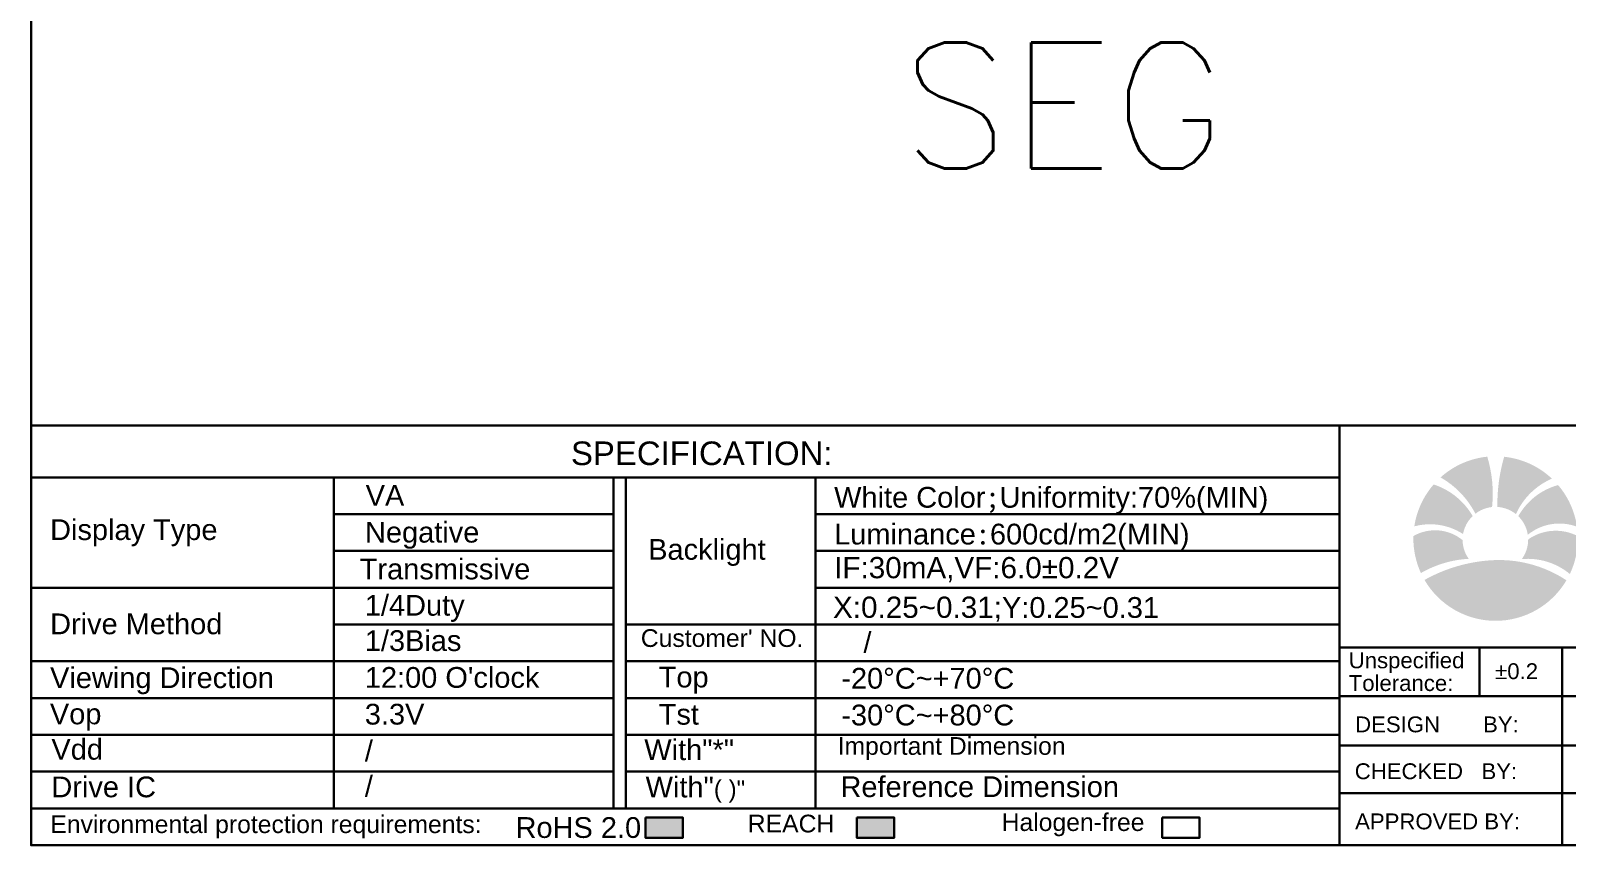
# Model space of a CAD drawing. Header units: millimetres. Extents: x 1946 to 4611, y 2266 to 2855.
# Drawn here: x 3230.6 to 3375.5, y 2610.3 to 2687.1 of the extents above; entities that cross this region are included whole.
import ezdxf
from ezdxf.enums import TextEntityAlignment as Align

# ---------------------------------------------------------------- set-up
doc = ezdxf.new("R2010")
doc.units = ezdxf.units.MM
doc.layers.add('seg', color=3, linetype='Continuous')
doc.layers.add('TEXT', color=7, linetype='Continuous', lineweight=30)
doc.styles.add('Arial', font='arial.ttf')
doc.styles.add('SSSoft_Romans', font='Romans')

# ---------------------------------------------------------------- blocks, each defined once
blk = doc.blocks.new('A$C6D9B0F57')
at = {"layer": 'TEXT'}
h = blk.add_hatch(color=126, dxfattribs=at)
h.set_gradient(color1=(24, 121, 93), color2=(7, 105, 15), tint=1)
h.paths.add_polyline_path([(162.96, 28.17, 0.164265), (154.91, 30.29, 0.110678), (147.9, 28.21, 0.573389)])
h.paths.add_polyline_path([(164.17, 32.6, 0.007615), (164.16, 32.86, 0.277023), (158.9, 32.51, -0.161911), (158.22, 30.42, -0.197285), (163.32, 28.84, 0.111824)])
h.paths.add_polyline_path([(162.07, 38.27, 0.200061), (157.85, 34.97, -0.162967), (158.86, 33, -0.266454), (164.08, 33.85, 0.141922)])
h.paths.add_polyline_path([(161.42, 38.95, 0.164142), (156.35, 41.27, 0.074223), (155.63, 35.95, -0.155454), (157.6, 35.19, -0.187681)])
h.paths.add_polyline_path([(154.56, 41.28, 0.159419), (149.6, 39.08, -0.14707), (153.3, 35.23, -0.139846), (155.07, 35.94, 0.099615)])
h.paths.add_polyline_path([(148.87, 38.33, 0.142989), (146.82, 33.89, -0.212761), (151.99, 33.08, -0.159202), (153.01, 34.98, 0.186633)])
h.paths.add_polyline_path([(151.94, 32.43, 0.311813), (146.72, 32.86, 0.007553), (146.72, 32.6, 0.108611), (147.52, 28.94, -0.116445), (152.59, 30.45, -0.153208)])
at = {"layer": 'TEXT', "lineweight": 30}
for points in [[(65.25, 3), (65.25, 0.87), (69.22, 0.87), (69.22, 3)], [(87.67, 3), (87.67, 0.87), (91.64, 0.87), (91.64, 3)]]:
    blk.add_hatch(color=256, dxfattribs=at).paths.add_polyline_path(points)
at = {"layer": 'TEXT', "color": 4, "lineweight": 30}
for p, q in [((138.88, 44.59), (0.07, 44.59)), ((138.88, 44.59), (297, 44.59)), ((138.88, 0.07), (138.88, 44.59)), ((0.03, 39.08), (63.16, 39.07)), ((32.19, 3.97), (32.19, 39.08)), ((61.86, 3.97), (61.86, 39.07)), ((63.16, 39.07), (63.16, 3.97)), ((63.16, 39.07), (138.88, 39.07)), ((83.29, 3.86), (83.29, 39.07)), ((32.19, 35.18), (61.86, 35.18)), ((83.29, 35.18), (138.88, 35.18)), ((32.19, 31.28), (61.86, 31.28)), ((83.29, 31.28), (138.88, 31.28)), ((0.03, 27.38), (61.86, 27.38)), ((83.29, 27.38), (138.88, 27.38)), ((32.19, 23.48), (61.86, 23.48)), ((63.16, 23.48), (138.88, 23.48)), ((0.03, 19.58), (61.86, 19.58)), ((63.16, 19.58), (138.88, 19.58)), ((138.88, 21.05), (297, 21.05)), ((153.72, 21.05), (153.72, 15.87)), ((162.52, 21.05), (162.52, 0.07)), ((0.03, 15.68), (61.86, 15.68)), ((63.16, 15.68), (138.88, 15.68)), ((138.88, 15.87), (194.51, 15.87)), ((0.03, 11.78), (61.86, 11.78)), ((63.16, 11.78), (138.88, 11.78)), ((138.88, 10.65), (194.51, 10.65)), ((0.03, 7.88), (61.86, 7.88)), ((63.16, 7.88), (138.88, 7.88)), ((138.88, 5.58), (264.26, 5.58)), ((0.07, 3.97), (61.86, 3.97)), ((61.86, 3.97), (138.88, 3.97))]:
    blk.add_line(p, q, dxfattribs=at)
blk.add_lwpolyline([(297, 0.07), (297, 210), (0.07, 210), (0.07, 0.07)], close=True, dxfattribs=at)
at = {"layer": 'TEXT', "lineweight": 30}
for points in [[(65.25, 3), (69.22, 3), (69.22, 0.87), (65.25, 0.87)], [(87.67, 3), (91.64, 3), (91.64, 0.87), (87.67, 0.87)], [(120.07, 3), (124.04, 3), (124.04, 0.87), (120.07, 0.87)]]:
    blk.add_lwpolyline(points, close=True, dxfattribs=at)
at = {"layer": 'TEXT', "style": 'Arial'}
for s, height, p in [('Unspecified', 1.6818, (139.86, 18.84)), ('Tolerance:', 1.682, (139.86, 16.43)), ('DESIGN       BY:', 1.6818, (140.54, 12.05)), ('CHECKED   BY:', 1.6818, (140.5, 7.08)), ('APPROVED BY:', 1.6818, (140.54, 1.76))]:
    blk.add_text(s, height=height, dxfattribs=at).set_placement(p)
blk.add_text('%%P0.2', height=1.682, dxfattribs=at).set_placement((157.67, 18.53), align=Align.MIDDLE)
at = {"layer": 'TEXT', "width": 60.4227, "attachment_point": 1, "style": 'Arial'}
for s, insert, char_height in [('SPECIFICATION:', (57.35, 42.89), 2.5), ('VA', (35.57, 38.27), 2.2), ('White Color{\\fSimSun|b0|i0|c0|p2;;}Uniformity:70%(MIN)', (85.27, 38.07), 2.2), ('Display Type', (2.09, 34.64), 2.2), ('Negative', (35.5, 34.37), 2.2), ('Luminance{\\fSimSun|b0|i0|c0|p2;:}600cd/m2(MIN)', (85.27, 34.17), 2.2), ('Backlight', (65.54, 32.55), 2.2), ('Transmissive', (34.94, 30.47), 2.2), ('{\\H1.0235x;IF:30mA,VF:6.0%%P0.2V}', (85.27, 30.64), 2.2), ('\\A1;1/4Duty    ', (35.48, 26.62), 2.2), ('{\\H1.0235x;X:0.25~0.31;}Y:0.25~0.31', (85.15, 26.44), 2.2), ('Drive Method', (2.09, 24.65), 2.2), ('\\A1;1/3Bias    ', (35.48, 22.87), 2.2), ("{\\H0.85294x;Customer' NO.}", (64.76, 22.98), 2.2), ('/', (88.38, 22.69), 2.2), ('Viewing Direction', (2.09, 18.94), 2.2), ("\\A1;12:00 O'clock    ", (35.48, 18.97), 2.2), ('Top', (66.66, 19.01), 2.2), ('-20%%DC~+70%%DC', (86.03, 18.88), 2.2), ('Vop', (2.07, 15.1), 2.2), ('\\A1;3.3V    ', (35.48, 15.07), 2.2), ('Tst', (66.66, 15.06), 2.2), ('-30%%DC~+80%%DC', (86.03, 14.98), 2.2), ('Vdd', (2.23, 11.35), 2.2), ('With"*"', (65.13, 11.3), 2.2), ('{\\H0.85294x;Important Dimension}  ', (85.64, 11.54), 2.2), ('\\A1;/ ', (35.48, 11.17), 2.2), ('Drive IC', (2.23, 7.36), 2.2), ('\\A1;/', (35.48, 7.43), 2.2), ('With"{\\H0.83333x;( )"}', (65.27, 7.34), 2.2), ('Reference Dimension', (85.94, 7.38), 2.2), ('{\\H0.85294x;Environmental protection requirements:} ', (2.12, 3.24), 2.2), ('{\\H0.85294x;REACH} ', (76.11, 3.31), 2.2), ('{\\H0.85294x;Halogen-free} ', (103.04, 3.46), 2.2), ('RoHS 2.0', (51.47, 3.05), 2.2)]:
    blk.add_mtext(s, dxfattribs=dict(at, insert=insert, char_height=char_height))

msp = doc.modelspace()

# ---------------------------------------------------------------- block references
at = {"layer": 'TEXT', "lineweight": 9, "xscale": 0.8895743999999013, "yscale": 0.8895743999999013, "zscale": 0.8895743999999013}
msp.add_blockref('A$C6D9B0F57', (3230.54436, 2610.20506), dxfattribs=at)

# ---------------------------------------------------------------- texts
at = {"layer": 'seg', "style": 'SSSoft_Romans'}
msp.add_text('SEG', height=11.916364, dxfattribs=at).set_placement((3328.06025, 2680.05764), align=Align.MIDDLE)

doc.saveas('drawing.dxf')
